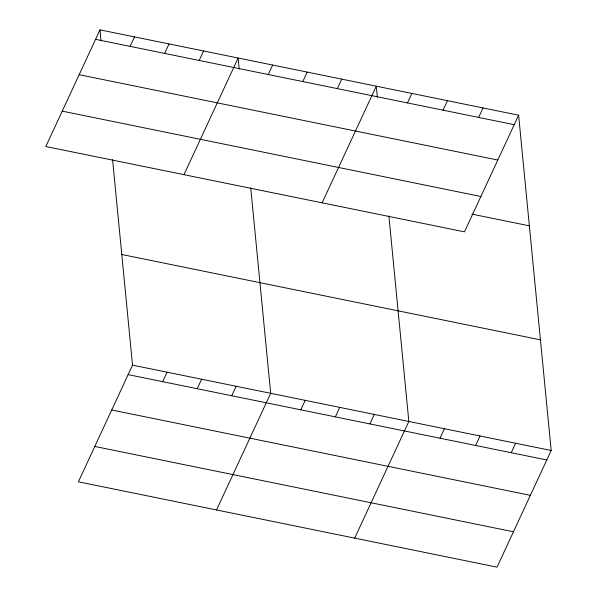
<?xml version="1.0" encoding="UTF-8"?>
<svg xmlns="http://www.w3.org/2000/svg" width="597" height="597" viewBox="0 0 597 597"><rect width="100%" height="100%" fill="white"/><g stroke="black" fill="none" stroke-linecap="round" stroke-linejoin="round"><path stroke-width="0.9" d="M99.968 29.85L45.82 146.511L464.466 231.852L518.621 115.199L99.968 29.85L101.042 40.917M130.109 46.372L134.504 36.895M164.645 53.409L169.048 43.932M199.182 60.454L203.584 50.976M183.973 174.675L238.121 58.013L239.196 69.08M112.572 159.653L132.534 365.148L78.379 481.801L497.032 567.15L551.18 450.489L518.621 115.199M268.262 74.535L272.665 65.058M162.668 381.67L167.07 372.185M302.798 81.58L307.201 72.095M197.211 388.707L201.607 379.229M337.342 88.617L341.738 79.14M231.748 395.751L236.151 386.266M322.126 202.838L376.282 86.177L377.356 97.244M216.532 509.965L270.687 393.311L250.733 187.816M407.46 102.915L411.863 93.43M300.821 409.833L305.224 400.348M443.049 110.169L447.452 100.684M335.365 416.87L339.76 407.393M478.637 117.422L483.033 107.945M369.901 423.915L374.304 414.43M354.693 538.136L408.841 421.475L388.886 215.98M440.026 438.213L444.429 428.728M475.608 445.466L480.01 435.982M511.196 452.72L515.599 443.235M95.565 39.327L514.218 124.676M79.147 74.7L497.801 160.048M62.237 111.139L480.883 196.488M471.884 214.122L529.367 225.845M121.788 254.501L540.434 339.842M132.534 365.148L551.18 450.489M128.131 374.625L546.785 459.974M111.714 409.997L530.367 495.338M94.796 446.437L513.45 531.778"/></g></svg>
